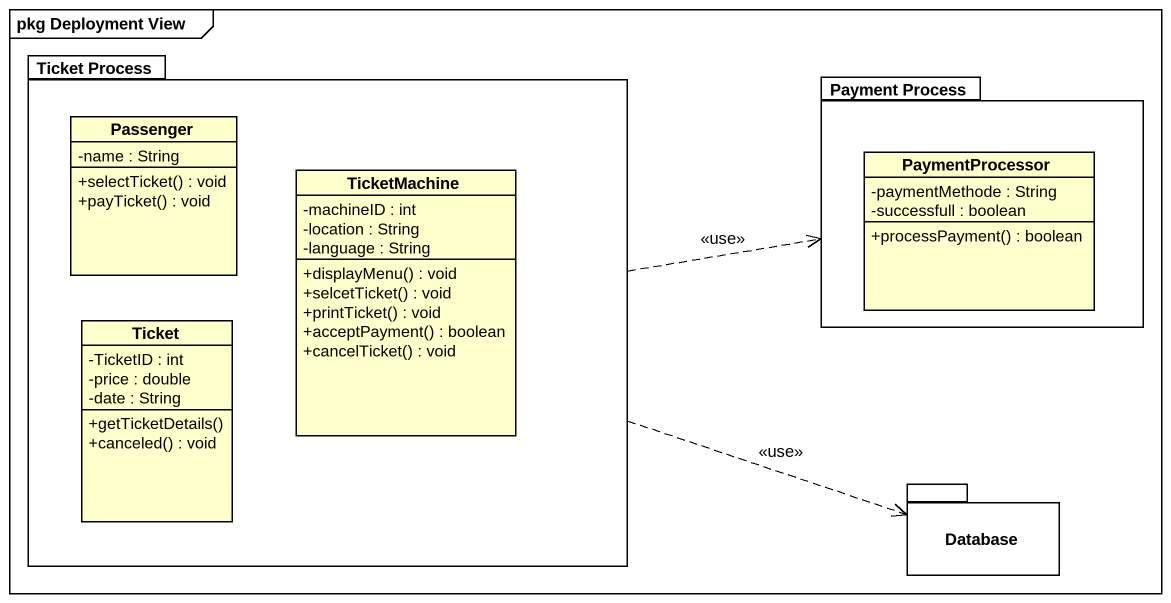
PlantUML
@startuml
mainframe pkg Deployment View
hide circle
hide empty members
skinparam classAttributeIconSize 0
package "Ticket Process" as Ticket_Process {
  class Passenger {
    -name : String
    +selectTicket() : void
    +payTicket() : void
  }
  class TicketMachine {
    -machineID : int
    -location : String
    -language : String
    +displayMenu() : void
    +selcetTicket() : void
    +printTicket() : void
    +acceptPayment() : boolean
    +cancelTicket() : void
  }
  class Ticket {
    -TicketID : int
    -price : double
    -date : String
    +getTicketDetails()
    +canceled() : void
  }
}
package "Payment Process" as Payment_Process {
  class PaymentProcessor {
    -paymentMethode : String
    -successfull : boolean
    +processPayment() : boolean
  }
}
package "Database" as Database_ {
}
Ticket_Process .right.> Payment_Process : <<use>>
Ticket_Process .right.> Database_ : <<use>>
@enduml
